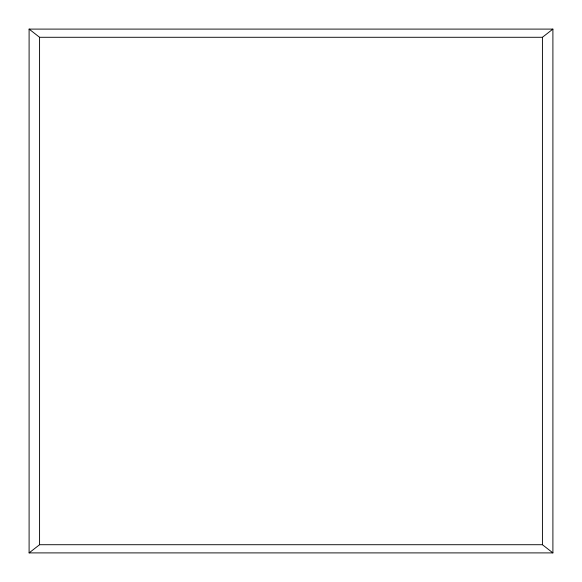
<?xml version="1.0" encoding="UTF-8"?>
<svg xmlns="http://www.w3.org/2000/svg" width="582" height="582" viewBox="0 0 582 582"><rect width="100%" height="100%" fill="white"/><g stroke="black" fill="none" stroke-linecap="round" stroke-linejoin="round"><path stroke-width="0.87" d="M29.1 29.1L39.576 37.284L542.424 37.284L552.9 29.1L552.9 552.9L29.1 552.9L29.1 29.1L552.9 29.1M29.1 552.9L39.576 544.716L542.424 544.716L552.9 552.9M542.424 37.284L542.424 544.716M39.576 37.284L39.576 544.716"/></g></svg>
